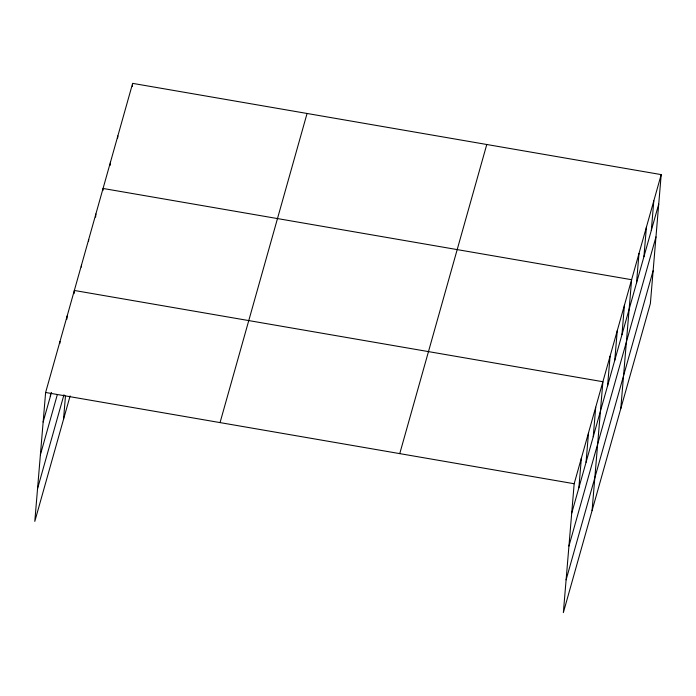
<?xml version="1.0" encoding="UTF-8"?>
<svg xmlns="http://www.w3.org/2000/svg" width="696" height="696" viewBox="0 0 696 696"><rect width="100%" height="100%" fill="white"/><g stroke="black" fill="none" stroke-linecap="round" stroke-linejoin="round"><path stroke-width="1.04" d="M661.2 174.609L574.174 483.737L563.351 612.637L650.377 303.517L661.2 174.609L132.649 83.363L45.623 392.483L34.8 521.391L70.122 395.911M50.33 396.494L50.59 393.336M59.804 343.58L59.986 341.475M66.894 319.133L67.164 315.975M63.519 419.375L65.468 396.102M74.081 293.634L74.341 290.467L602.893 381.721L592.07 510.629M81.345 267.073L81.519 264.967M88.522 241.573L88.697 239.468M95.613 217.126L95.883 213.959M102.886 190.565L103.06 188.459L631.611 279.714L620.788 408.622M110.194 165.344L110.455 162.185M117.676 138.017L117.85 135.911M132.379 86.522L132.562 84.416M578.881 487.748L581.36 458.229M586.058 462.248L588.538 432.729M593.236 436.74L595.715 407.23M607.599 385.741L610.079 356.221M614.777 360.232L617.256 330.722M621.954 334.733L624.434 305.213M636.527 282.959L639.006 253.44M643.93 256.685L646.41 227.166M651.326 230.402L653.805 200.892M43.143 421.993L51.478 392.413M40.394 454.793L57.333 394.606M37.558 488.592L63.971 394.736M220.049 422.594L307.066 113.474M399.756 453.618L486.774 144.498M571.703 513.248L658.721 204.128M568.945 546.047L655.971 236.927M566.109 579.846L653.126 270.718M45.623 392.483L574.174 483.737"/></g></svg>
